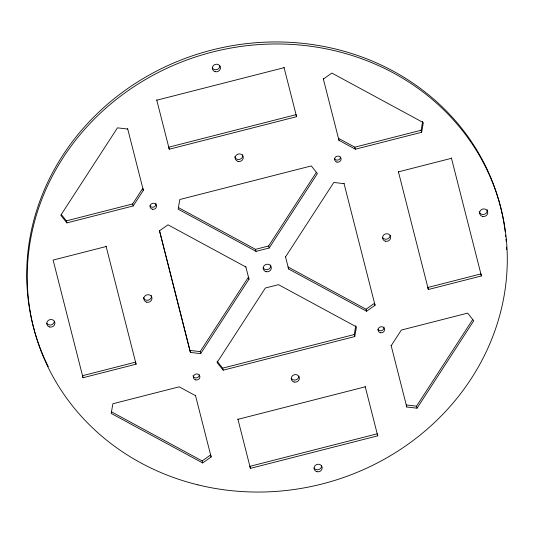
<?xml version="1.0" encoding="UTF-8"?>
<svg xmlns="http://www.w3.org/2000/svg" width="534" height="534" viewBox="0 0 534 534"><rect width="100%" height="100%" fill="white"/><g stroke="black" fill="none" stroke-linecap="round" stroke-linejoin="round"><path stroke-width="0.8" d="M354.77 336.56L356.452 326.895L278.488 284.662L265.365 288.02L217.071 362.506L223.165 370.175L354.77 336.56L354.242 334.531L355.784 325.673M421.126 130.243L354.816 147.184L338.436 138.306L338.97 140.329L355.35 149.206L421.66 132.272L421.126 130.243L422.668 121.392M421.66 132.272L423.335 122.613L331.848 73.065L323.384 79.052M61.283 214.474L66.356 220.869L132.666 203.935L142.805 188.288L143.332 190.318L133.193 205.957L66.883 222.898L60.796 215.222L117.46 127.846L127.753 129.041M200.697 353.635L200.17 351.606L248.45 277.119L248.984 279.149L200.697 353.635L190.418 352.44L159.406 230.381M178.336 207.539L255.512 249.338L268.635 245.98L316.422 172.262M269.169 248.01L317.403 173.597L311.315 165.92L179.824 199.509L178.142 209.168L256.04 251.36L269.169 248.01L268.635 245.98M285.55 256.881L333.797 182.454L344.09 183.649M391.195 345.712L401.334 330.059L467.644 313.124L473.731 320.794L417.067 408.19L406.774 406.995L406.24 404.966L416.533 406.16L472.75 319.466M366.064 309.219L374.528 303.239L375.055 305.261L366.598 311.242L288.634 269.016L288.1 266.993L366.064 309.219L366.598 311.242M111.399 411.794L202.146 460.929L210.61 454.941L211.137 456.971L202.673 462.958L111.199 413.423L112.874 403.764L179.184 386.823L195.557 395.694M156.802 100.192L284.115 67.671M296.577 116.692L296.05 114.67L168.737 147.19L169.265 149.22L296.577 116.692L283.988 67.251M106.166 246.521L53.12 260.071L83.037 377.725L136.083 364.175L106.046 246.107M398.451 171.855L451.497 158.298M481.414 275.958L480.88 273.929L427.834 287.479L428.368 289.508L481.414 275.958L451.377 157.884M217.051 361.118L222.631 368.153L354.242 334.531M237.95 419.33L365.263 386.81M377.732 435.831L377.198 433.808L249.885 466.329L250.419 468.358L377.732 435.831L365.143 386.389M189.884 350.417L200.17 351.606M245.9 267.013L168.003 224.814L159.526 230.801L190.418 352.44M354.816 147.184L355.35 149.206M416.533 406.16L417.067 408.19M255.512 249.338L256.04 251.36M222.631 368.153L223.165 370.175M202.146 460.929L202.673 462.958M132.666 203.935L133.193 205.957M136.083 364.175L135.549 362.145L82.503 375.702L83.037 377.725M66.356 220.869L66.883 222.898M398.331 171.434L428.368 289.508M323.264 78.638L338.97 140.329M391.068 345.298L406.774 406.995M343.963 183.235L375.055 305.261M285.403 256.373L288.634 269.016M245.753 266.499L248.984 279.149M156.676 99.778L169.265 149.22M237.83 418.916L250.419 468.358M127.633 128.627L143.332 190.318M195.437 395.28L211.137 456.971M45.13 360.063A241.174 222.818 -14.7 0 1 206.318 51.511A241.174 222.818 -14.7 0 1 505.197 231.769M505.571 234.987A241.174 222.818 -14.7 0 1 505.738 236.602M505.965 239.032A241.174 222.818 -14.7 0 1 506.165 241.455M506.519 247.135A241.174 222.818 -14.7 0 1 506.626 249.572M48.267 366.664A241.174 222.818 -14.7 0 1 45.47 360.797M321.682 465.968A4.105 3.791 -14.7 0 1 313.992 467.931M270.711 264.971A4.105 3.791 -14.7 0 1 263.135 267.921M340.585 157.089A3.284 3.037 -14.7 0 1 334.438 158.665M383.953 326.942A3.284 3.037 -14.7 0 1 377.885 329.298M199.376 374.901A3.284 3.037 -14.7 0 1 192.928 375.742M155.955 203.447A3.284 3.037 -14.7 0 1 149.894 205.804M219.961 65.942A4.105 3.791 -14.7 0 1 212.272 67.905M487.141 209.682A4.105 3.791 -14.7 0 1 484.098 214.374A4.105 3.791 -14.7 0 1 479.185 211.711M54.388 321.248A4.105 3.791 -14.7 0 1 46.705 323.21M298.88 376.31A4.105 3.791 -14.7 0 1 291.197 378.279M151.356 295.462A4.105 3.791 -14.7 0 1 148.312 300.155A4.105 3.791 -14.7 0 1 143.399 297.491M242.67 154.666A4.105 3.791 -14.7 0 1 239.626 159.359A4.105 3.791 -14.7 0 1 234.713 156.702M390.174 235.467A4.105 3.791 -14.7 0 1 382.491 237.43M197.987 484.872A241.174 222.818 -14.7 0 0 500.932 208.32A241.174 222.818 -14.7 0 0 102.875 110.845A241.174 222.818 -14.7 0 0 197.987 484.872M215.229 71.696A4.105 3.791 -14.7 0 0 220.382 66.984A4.105 3.791 -14.7 0 0 213.607 65.328A4.105 3.791 -14.7 0 0 215.229 71.696M482.516 216.417A4.105 3.791 -14.7 0 0 487.675 211.704A4.105 3.791 -14.7 0 0 480.894 210.049A4.105 3.791 -14.7 0 0 482.516 216.417M49.655 326.995A4.105 3.791 -14.7 0 0 54.815 322.289A4.105 3.791 -14.7 0 0 48.04 320.627A4.105 3.791 -14.7 0 0 49.655 326.995M316.949 471.716A4.105 3.791 -14.7 0 0 322.102 467.01A4.105 3.791 -14.7 0 0 315.327 465.348A4.105 3.791 -14.7 0 0 316.949 471.716M266.086 271.706A4.105 3.791 -14.7 0 0 271.245 267A4.105 3.791 -14.7 0 0 264.47 265.338A4.105 3.791 -14.7 0 0 266.086 271.706M336.901 162.096A3.284 3.037 -14.7 0 0 341.032 158.331A3.284 3.037 -14.7 0 0 335.606 157.003A3.284 3.037 -14.7 0 0 336.901 162.096M380.355 332.735A3.284 3.037 -14.7 0 0 384.48 328.971A3.284 3.037 -14.7 0 0 379.06 327.642A3.284 3.037 -14.7 0 0 380.355 332.735M195.698 379.908A3.284 3.037 -14.7 0 0 199.823 376.143A3.284 3.037 -14.7 0 0 194.403 374.815A3.284 3.037 -14.7 0 0 195.698 379.908M152.364 209.241A3.284 3.037 -14.7 0 0 156.489 205.47A3.284 3.037 -14.7 0 0 151.069 204.142A3.284 3.037 -14.7 0 0 152.364 209.241M294.147 382.064A4.105 3.791 -14.7 0 0 299.307 377.351A4.105 3.791 -14.7 0 0 292.532 375.696A4.105 3.791 -14.7 0 0 294.147 382.064M146.73 302.197A4.105 3.791 -14.7 0 0 151.89 297.485A4.105 3.791 -14.7 0 0 145.114 295.829A4.105 3.791 -14.7 0 0 146.73 302.197M238.044 161.401A4.105 3.791 -14.7 0 0 243.204 156.696A4.105 3.791 -14.7 0 0 236.428 155.034A4.105 3.791 -14.7 0 0 238.044 161.401M385.441 241.214A4.105 3.791 -14.7 0 0 390.601 236.509A4.105 3.791 -14.7 0 0 383.819 234.847A4.105 3.791 -14.7 0 0 385.441 241.214"/></g></svg>
